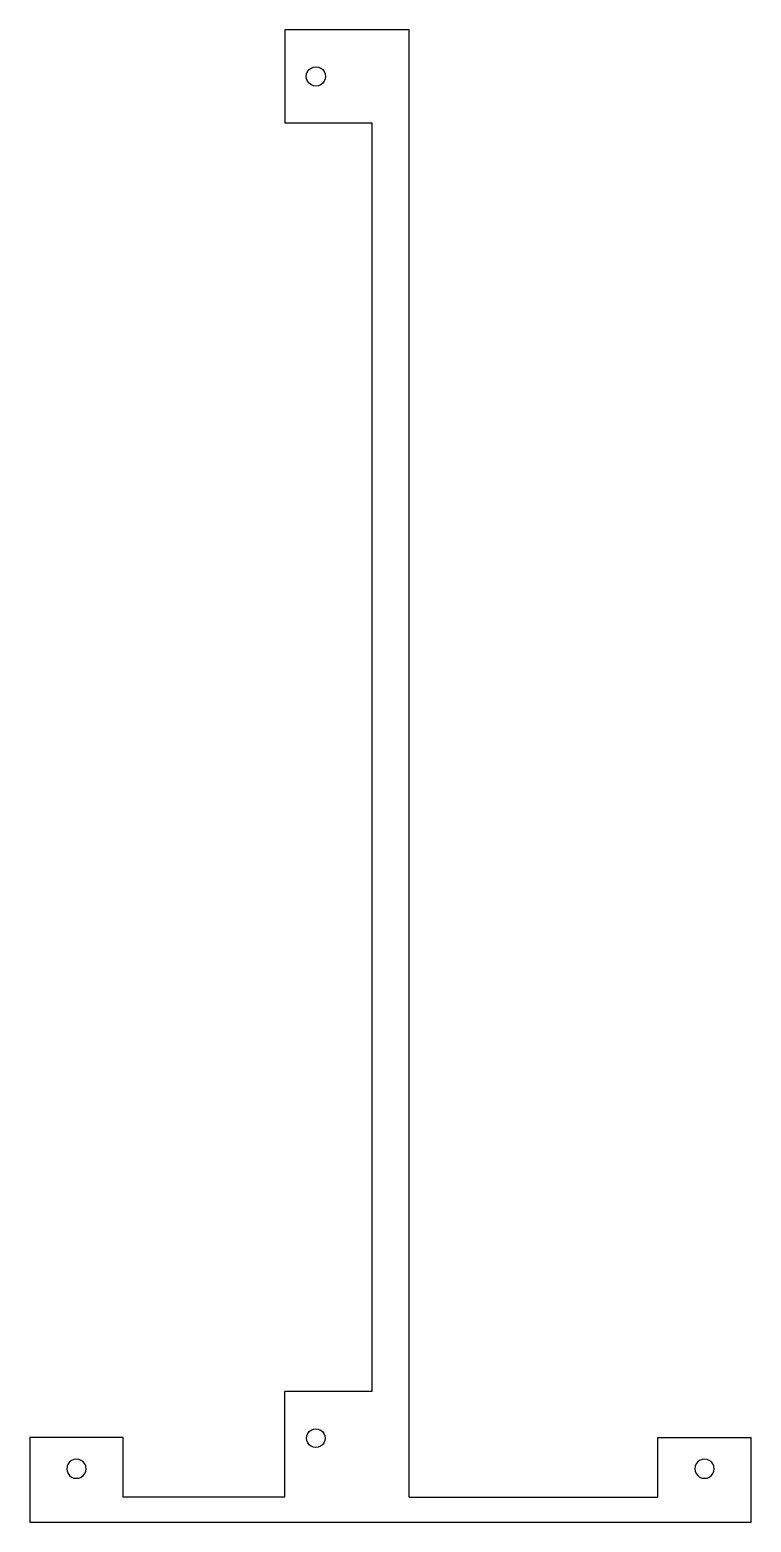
# Model space of a CAD drawing. Extents: x -58 to 58, y -120 to 120.
import ezdxf

# ---------------------------------------------------------------- set-up
doc = ezdxf.new("R2010")
doc.units = 0
doc.layers.get('0').update_dxf_attribs({"linetype": 'CONTINUOUS'})

msp = doc.modelspace()

# ---------------------------------------------------------------- linework, layer by layer
for p, q in [((-17, 120), (-17, 105)), ((3, 120), (-17, 120)), ((3, -116), (3, 120)), ((-13.55, 112.5), (-13.5, 112.9)), ((-13.5, 112.9), (-13.34, 113.28)), ((-13.34, 113.28), (-13.1, 113.6)), ((-13.1, 113.6), (-12.78, 113.84)), ((-12.78, 113.84), (-12.4, 114)), ((-12.4, 114), (-12, 114.05)), ((-12, 114.05), (-11.6, 114)), ((-11.6, 114), (-11.23, 113.84)), ((-11.23, 113.84), (-10.9, 113.6)), ((-10.9, 113.6), (-10.66, 113.28)), ((-10.66, 113.28), (-10.5, 112.9)), ((-10.5, 112.9), (-10.45, 112.5)), ((-13.5, 112.1), (-13.55, 112.5)), ((-13.34, 111.73), (-13.5, 112.1)), ((-13.1, 111.4), (-13.34, 111.73)), ((-12.78, 111.16), (-13.1, 111.4)), ((-12.4, 111), (-12.78, 111.16)), ((-12, 110.95), (-12.4, 111)), ((-11.6, 111), (-12, 110.95)), ((-11.23, 111.16), (-11.6, 111)), ((-10.9, 111.4), (-11.23, 111.16)), ((-10.66, 111.73), (-10.9, 111.4)), ((-10.5, 112.1), (-10.66, 111.73)), ((-10.45, 112.5), (-10.5, 112.1)), ((-3, 105), (-17, 105)), ((-3, 105), (-3, -99)), ((-17, -116), (-17, -99)), ((-3, -99), (-17, -99)), ((-13.3, -105.75), (-13.06, -105.44)), ((-13.06, -105.44), (-12.75, -105.2)), ((-12.75, -105.2), (-12.39, -105.05)), ((-12.39, -105.05), (-12, -105)), ((-12, -105), (-11.61, -105.05)), ((-11.61, -105.05), (-11.25, -105.2)), ((-11.25, -105.2), (-10.94, -105.44)), ((-10.94, -105.44), (-10.7, -105.75)), ((-58, -106.4), (-58, -120)), ((-43, -106.4), (-58, -106.4)), ((-43, -116), (-43, -106.4)), ((-13.5, -106.5), (-13.45, -106.11)), ((-13.45, -106.89), (-13.5, -106.5)), ((-13.45, -106.11), (-13.3, -105.75)), ((-13.3, -107.25), (-13.45, -106.89)), ((-13.06, -107.56), (-13.3, -107.25)), ((-12.75, -107.8), (-13.06, -107.56)), ((-12.39, -107.95), (-12.75, -107.8)), ((-12, -108), (-12.39, -107.95)), ((-11.61, -107.95), (-12, -108)), ((-11.25, -107.8), (-11.61, -107.95)), ((-10.94, -107.56), (-11.25, -107.8)), ((-10.7, -107.25), (-10.94, -107.56)), ((-10.7, -105.75), (-10.55, -106.11)), ((-10.55, -106.89), (-10.7, -107.25)), ((-10.55, -106.11), (-10.5, -106.5)), ((-10.5, -106.5), (-10.55, -106.89)), ((43, -116), (43, -106.4)), ((43, -106.4), (58, -106.4)), ((58, -120), (58, -106.4)), ((-51.6, -110.3), (-51.84, -110.63)), ((-51.28, -110.06), (-51.6, -110.3)), ((-50.9, -109.9), (-51.28, -110.06)), ((-50.5, -109.85), (-50.9, -109.9)), ((-50.1, -109.9), (-50.5, -109.85)), ((-49.73, -110.06), (-50.1, -109.9)), ((-49.4, -110.3), (-49.73, -110.06)), ((-49.16, -110.63), (-49.4, -110.3)), ((49.4, -110.3), (49.16, -110.63)), ((49.72, -110.06), (49.4, -110.3)), ((50.1, -109.9), (49.72, -110.06)), ((50.5, -109.85), (50.1, -109.9)), ((50.9, -109.9), (50.5, -109.85)), ((51.27, -110.06), (50.9, -109.9)), ((51.6, -110.3), (51.27, -110.06)), ((51.84, -110.63), (51.6, -110.3)), ((-52, -111), (-52.05, -111.4)), ((-52.05, -111.4), (-52, -111.8)), ((-51.84, -110.63), (-52, -111)), ((-52, -111.8), (-51.84, -112.18)), ((-51.84, -112.18), (-51.6, -112.5)), ((-51.6, -112.5), (-51.28, -112.74)), ((-51.28, -112.74), (-50.9, -112.9)), ((-50.1, -112.9), (-49.73, -112.74)), ((-49.73, -112.74), (-49.4, -112.5)), ((-49.4, -112.5), (-49.16, -112.18)), ((-49, -111), (-49.16, -110.63)), ((-49.16, -112.18), (-49, -111.8)), ((-48.95, -111.4), (-49, -111)), ((-49, -111.8), (-48.95, -111.4)), ((49, -111), (48.95, -111.4)), ((48.95, -111.4), (49, -111.8)), ((49.16, -110.63), (49, -111)), ((49, -111.8), (49.16, -112.18)), ((49.16, -112.18), (49.4, -112.5)), ((49.4, -112.5), (49.72, -112.74)), ((49.72, -112.74), (50.1, -112.9)), ((50.9, -112.9), (51.27, -112.74)), ((51.27, -112.74), (51.6, -112.5)), ((51.6, -112.5), (51.84, -112.18)), ((52, -111), (51.84, -110.63)), ((51.84, -112.18), (52, -111.8)), ((52.05, -111.4), (52, -111)), ((52, -111.8), (52.05, -111.4)), ((-50.9, -112.9), (-50.5, -112.95)), ((-50.5, -112.95), (-50.1, -112.9)), ((50.1, -112.9), (50.5, -112.95)), ((50.5, -112.95), (50.9, -112.9)), ((-17, -116), (-43, -116)), ((3, -116), (43, -116)), ((-58, -120), (58, -120))]:
    msp.add_line(p, q)

doc.saveas('drawing.dxf')
